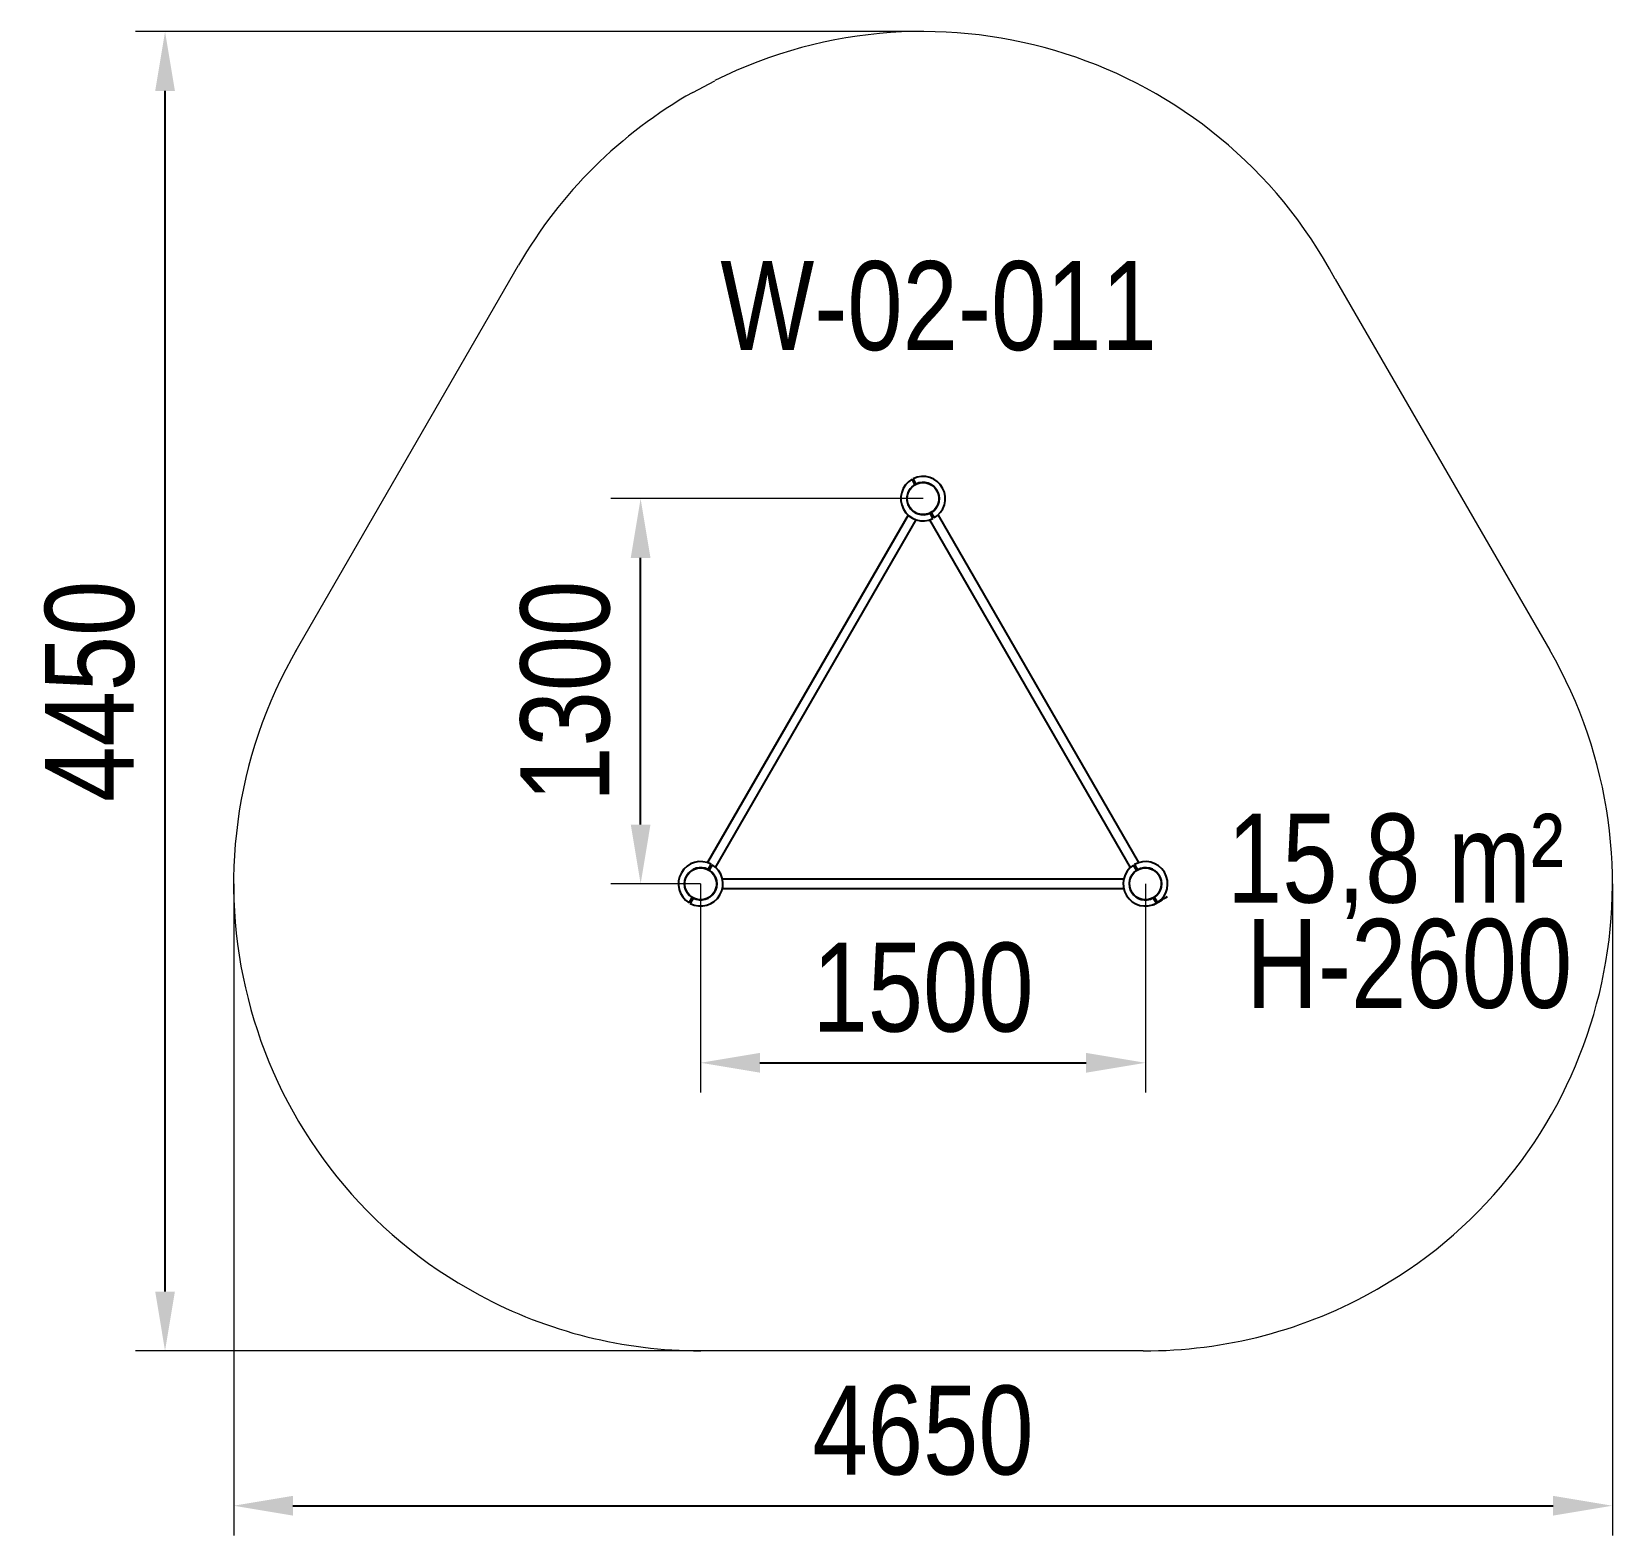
# Model space of a CAD drawing. Header units: millimetres. Extents: x -3039 to 2293, y -2662 to 2410.
import ezdxf

# ---------------------------------------------------------------- set-up
doc = ezdxf.new("R2010")
doc.units = ezdxf.units.MM
for name, color, linetype in [('DIKOM_АРТИКУЛ', 7, 'Continuous'), ('DIKOM_ЗОНА', 80, 'Continuous'), ('DIKOM_ОБЪЕКТ', 7, 'Continuous'), ('DIKOM_РАЗМЕР_ЗОНА', 7, 'Continuous'), ('DIKOM_РАЗМЕР_ОБЪЕКТА', 7, 'Continuous')]:
    doc.layers.add(name, color=color, linetype=linetype)
doc.styles.add('style1', font='arial.ttf', dxfattribs={"width": 0.8})
doc.dimstyles.new('1-50', dxfattribs={"dimtxt": 300, "dimasz": 200, "dimexe": 100, "dimexo": 0, "dimgap": 100, "dimtad": 1, "dimdec": 0, "dimtxsty": 'style1', "dimcen": 0, "dimclrd": 7, "dimclre": 7, "dimadec": 1, "dimazin": 2, "dimtfac": 1, "dimtdec": 0, "dimtmove": 0, "dimatfit": 3, "dimfxl": 0, "dimlwd": 25, "dimlwe": 18, "dimarcsym": 0})

# ---------------------------------------------------------------- blocks, each defined once
blk = doc.blocks.new('*D0')
at = {"layer": 'Defpoints', "color": 0, "transparency": 16777216}
for p in [(-782, -464.5), (718, -464.5), (718, -1068.2)]:
    blk.add_point(p, dxfattribs=at)
at = {"layer": 'DIKOM_РАЗМЕР_ОБЪЕКТА', "color": 7, "lineweight": 18, "transparency": 16777216}
for p, q in [((-782, -464.5), (-782, -1168.2)), ((718, -464.5), (718, -1168.2))]:
    blk.add_line(p, q, dxfattribs=at)
at = {"layer": 'DIKOM_РАЗМЕР_ОБЪЕКТА', "color": 7, "lineweight": 25, "transparency": 16777216}
blk.add_line((-582, -1068.2), (518, -1068.2), dxfattribs=at)
at = {"layer": 'DIKOM_РАЗМЕР_ОБЪЕКТА', "color": 7, "transparency": 16777216}
for points in [[(-582, -1034.8), (-582, -1101.5), (-782, -1068.2)], [(518, -1034.8), (518, -1101.5), (718, -1068.2)]]:
    blk.add_solid(points, dxfattribs=at)
at = {"layer": 'DIKOM_РАЗМЕР_ОБЪЕКТА', "color": 0, "transparency": 16777216, "insert": (-32, -815), "char_height": 300, "attachment_point": 5, "style": 'style1'}
blk.add_mtext('1500', dxfattribs=at)
blk = doc.blocks.new('*D1')
at = {"layer": 'Defpoints', "color": 0, "transparency": 16777216}
for p in [(-2588.5, 2409.6), (-32, 2409.6), (-36, -2039.5)]:
    blk.add_point(p, dxfattribs=at)
at = {"layer": 'DIKOM_РАЗМЕР_ЗОНА', "color": 7, "lineweight": 18, "transparency": 16777216}
for p, q in [((-32, 2409.6), (-2688.5, 2409.6)), ((-36, -2039.5), (-2688.5, -2039.5))]:
    blk.add_line(p, q, dxfattribs=at)
at = {"layer": 'DIKOM_РАЗМЕР_ЗОНА', "color": 7, "lineweight": 25, "transparency": 16777216}
blk.add_line((-2588.5, -1839.5), (-2588.5, 2209.6), dxfattribs=at)
at = {"layer": 'DIKOM_РАЗМЕР_ЗОНА', "color": 7, "transparency": 16777216}
for points in [[(-2621.8, 2209.6), (-2555.2, 2209.6), (-2588.5, 2409.6)], [(-2621.8, -1839.5), (-2555.2, -1839.5), (-2588.5, -2039.5)]]:
    blk.add_solid(points, dxfattribs=at)
at = {"layer": 'DIKOM_РАЗМЕР_ЗОНА', "color": 0, "transparency": 16777216, "insert": (-2841.7, 185), "char_height": 300, "attachment_point": 5, "rotation": 90, "style": 'style1'}
blk.add_mtext('4450', dxfattribs=at)
blk = doc.blocks.new('*D2')
at = {"layer": 'Defpoints', "color": 0, "transparency": 16777216}
for p in [(-2357, -464.5), (2293, -464.5), (2293, -2562)]:
    blk.add_point(p, dxfattribs=at)
at = {"layer": 'DIKOM_РАЗМЕР_ЗОНА', "color": 7, "lineweight": 18, "transparency": 16777216}
for p, q in [((-2357, -464.5), (-2357, -2662)), ((2293, -464.5), (2293, -2662))]:
    blk.add_line(p, q, dxfattribs=at)
at = {"layer": 'DIKOM_РАЗМЕР_ЗОНА', "color": 7, "lineweight": 25, "transparency": 16777216}
blk.add_line((-2157, -2562), (2093, -2562), dxfattribs=at)
at = {"layer": 'DIKOM_РАЗМЕР_ЗОНА', "color": 7, "transparency": 16777216}
for points in [[(-2157, -2528.7), (-2157, -2595.3), (-2357, -2562)], [(2093, -2528.7), (2093, -2595.3), (2293, -2562)]]:
    blk.add_solid(points, dxfattribs=at)
at = {"layer": 'DIKOM_РАЗМЕР_ЗОНА', "color": 0, "transparency": 16777216, "insert": (-32, -2308.8), "char_height": 300, "attachment_point": 5, "style": 'style1'}
blk.add_mtext('4650', dxfattribs=at)
blk = doc.blocks.new('*D3')
at = {"layer": 'Defpoints', "color": 0, "transparency": 16777216}
for p in [(-984.5, 834.6), (-32, 834.6), (-782, -464.5)]:
    blk.add_point(p, dxfattribs=at)
at = {"layer": 'DIKOM_РАЗМЕР_ОБЪЕКТА', "color": 7, "lineweight": 18, "transparency": 16777216}
for p, q in [((-32, 834.6), (-1084.5, 834.6)), ((-782, -464.5), (-1084.5, -464.5))]:
    blk.add_line(p, q, dxfattribs=at)
at = {"layer": 'DIKOM_РАЗМЕР_ОБЪЕКТА', "color": 7, "lineweight": 25, "transparency": 16777216}
blk.add_line((-984.5, -264.5), (-984.5, 634.6), dxfattribs=at)
at = {"layer": 'DIKOM_РАЗМЕР_ОБЪЕКТА', "color": 7, "transparency": 16777216}
for points in [[(-1017.8, 634.6), (-951.2, 634.6), (-984.5, 834.6)], [(-1017.8, -264.5), (-951.2, -264.5), (-984.5, -464.5)]]:
    blk.add_solid(points, dxfattribs=at)
at = {"layer": 'DIKOM_РАЗМЕР_ОБЪЕКТА', "color": 0, "transparency": 16777216, "insert": (-1237.8, 185), "char_height": 300, "attachment_point": 5, "rotation": 90, "style": 'style1'}
blk.add_mtext('1300', dxfattribs=at)

msp = doc.modelspace()

# ---------------------------------------------------------------- linework, layer by layer
at = {"layer": 'DIKOM_ЗОНА', "color": 3, "lineweight": 15}
for p, q in [((-808.8, 2204.7), (-734.6, 2244.1)), ((-2149.4, 317.1), (-1396, 1622)), ((1358.3, 1574.5), (2081.5, 323.9)), ((-1599.8, -1810.5), (-1526.8, -1852.2)), ((1499.7, -1831.8), (1571.5, -1788.2)), ((709.9, -2039.5), (-782, -2039.5))]:
    msp.add_line(p, q, dxfattribs=at)
for centre, start, end in [((-32, 834.6), 28.0234, 116.4953), ((-32, 834.6), 119.5515, 150.0006), ((-782, -464.5), 149.7524, 238.7207), ((718, -464.5), 302.813, 30.0372), ((-782, -464.5), 241.7768, 270.0008), ((718, -464.5), 269.7059, 299.7568)]:
    msp.add_arc(centre, 1575, start, end, dxfattribs=at)
at = {"layer": 'DIKOM_ОБЪЕКТ'}
for p, q in [((-69, 899.8), (-59.4, 881.7)), ((-59.4, 881.7), (-69, 899.8)), ((-69, 899.8), (-59.4, 881.7)), ((-65.5, 901.7), (-55.8, 883.6)), ((-55.8, 883.6), (-65.5, 901.7)), ((-65.5, 901.7), (-55.8, 883.6)), ((-82.5, 779.1), (-759.2, -393)), ((-731.5, -409), (-54.8, 763.1)), ((667.5, -409), (-9.2, 763.1)), ((-8.2, 785.5), (1.5, 767.4)), ((1.5, 767.4), (-8.2, 785.5)), ((-8.2, 785.5), (1.5, 767.4)), ((-4.6, 787.4), (5, 769.3)), ((5, 769.3), (-4.6, 787.4)), ((-4.6, 787.4), (5, 769.3)), ((18.5, 779.1), (695.2, -393)), ((-746.5, -398.4), (-756.7, -416.2)), ((-756.7, -416.2), (-746.5, -398.4)), ((-746.5, -398.4), (-756.7, -416.2)), ((-743, -400.4), (-753.2, -418.2)), ((-753.2, -418.2), (-743, -400.4)), ((-743, -400.4), (-753.2, -418.2)), ((677.3, -401.4), (688, -419)), ((688, -419), (677.3, -401.4)), ((677.3, -401.4), (688, -419)), ((680.8, -399.3), (691.4, -416.9)), ((691.4, -416.9), (680.8, -399.3)), ((680.8, -399.3), (691.4, -416.9)), ((644.7, -448.5), (-708.7, -448.5)), ((-810.8, -510.8), (-821, -528.6)), ((-821, -528.6), (-810.8, -510.8)), ((-810.8, -510.8), (-821, -528.6)), ((-807.3, -512.8), (-817.5, -530.6)), ((-817.5, -530.6), (-807.3, -512.8)), ((-807.3, -512.8), (-817.5, -530.6)), ((-708.7, -480.5), (644.7, -480.5)), ((744.6, -512.1), (755.2, -529.6)), ((755.2, -529.6), (744.6, -512.1)), ((744.6, -512.1), (755.2, -529.6)), ((748, -510), (758.7, -527.5)), ((758.7, -527.5), (748, -510)), ((748, -510), (758.7, -527.5))]:
    msp.add_line(p, q, dxfattribs=at)
for centre in [(-32, 834.6), (-782, -464.5), (718, -464.5)]:
    msp.add_circle(centre, 54, dxfattribs=at)
for centre, radius, start, end in [((-32, 834.6), 75, 299.5515, 116.4953), ((-32, 834.6), 75, 299.5515, 116.4953), ((-32, 834.6), 75, 299.5515, 116.4953), ((-32, 834.6), 75, 119.5515, 296.4953), ((-32, 834.6), 75, 119.5515, 296.4953), ((-32, 834.6), 75, 119.5515, 296.4953), ((-32, 834.6), 54.5, 120.1265, 295.9203), ((-32, 834.6), 54.5, 120.1265, 295.9203), ((-32, 834.6), 54.5, 120.1265, 295.9203), ((-32, 834.6), 54.5, 300.1265, 115.9203), ((-32, 834.6), 54.5, 300.1265, 115.9203), ((-32, 834.6), 54.5, 300.1265, 115.9203), ((-782, -464.5), 75, 61.7768, 238.7207), ((-782, -464.5), 75, 61.7768, 238.7207), ((-782, -464.5), 75, 61.7768, 238.7207), ((-782, -464.5), 54.5, 62.3518, 238.1457), ((-782, -464.5), 54.5, 62.3518, 238.1457), ((-782, -464.5), 54.5, 62.3518, 238.1457), ((-782, -464.5), 75, 241.7768, 58.7207), ((-782, -464.5), 75, 241.7768, 58.7207), ((-782, -464.5), 75, 241.7768, 58.7207), ((-782, -464.5), 54.5, 242.3518, 58.1457), ((-782, -464.5), 54.5, 242.3518, 58.1457), ((-782, -464.5), 54.5, 242.3518, 58.1457), ((718, -464.5), 75, 122.813, 299.7568), ((718, -464.5), 75, 122.813, 299.7568), ((718, -464.5), 75, 122.813, 299.7568), ((718, -464.5), 54.5, 123.388, 299.1818), ((718, -464.5), 54.5, 123.388, 299.1818), ((718, -464.5), 54.5, 123.388, 299.1818), ((718, -464.5), 75, 302.813, 119.7568), ((718, -464.5), 75, 302.813, 119.7568), ((718, -464.5), 75, 302.813, 119.7568), ((718, -464.5), 54.5, 303.388, 119.1818), ((718, -464.5), 54.5, 303.388, 119.1818), ((718, -464.5), 54.5, 303.388, 119.1818), ((-32, 834.6), 1575, 299.5515, 301.5631)]:
    msp.add_arc(centre, radius, start, end, dxfattribs=at)

# ---------------------------------------------------------------- texts
at = {"layer": 'DIKOM_АРТИКУЛ', "color": 7, "linetype": 'Continuous', "lineweight": 15, "insert": (-715.5, 1635.5), "char_height": 300, "width": 2314.7, "attachment_point": 1, "style": 'style1'}
msp.add_mtext('W-02-011', dxfattribs=at)
at = {"layer": 'DIKOM_РАЗМЕР_ОБЪЕКТА', "char_height": 300, "width": 2314.7, "attachment_point": 1, "style": 'style1'}
for s, insert in [('15,8 m²', (993, -227.9)), ('H-2600', (1058, -583))]:
    msp.add_mtext(s, dxfattribs=dict(at, insert=insert))

# ---------------------------------------------------------------- dimensions: what is measured, and where the dimension line sits
at = {"layer": 'DIKOM_РАЗМЕР_ЗОНА'}
dim = msp.add_linear_dim(base=(-2588.5, 2409.6), p1=(-36, -2039.5), p2=(-32, 2409.6), angle=90, text='4450', dimstyle='1-50', dxfattribs=at)
dim.commit()
dim.dimension.update_dxf_attribs({"geometry": '*D1', "text_midpoint": (-2588.5, 185), "dimtype": 160})
dim = msp.add_linear_dim(base=(2293, -2562), p1=(-2357, -464.5), p2=(2293, -464.5), dimstyle='1-50', dxfattribs=at)
dim.commit()
dim.dimension.update_dxf_attribs({"geometry": '*D2', "text_midpoint": (-32, -2562), "dimtype": 160})
at = {"layer": 'DIKOM_РАЗМЕР_ОБЪЕКТА'}
dim = msp.add_linear_dim(base=(-984.5, 834.6), p1=(-782, -464.5), p2=(-32, 834.6), angle=90, text='1300', dimstyle='1-50', dxfattribs=at)
dim.commit()
dim.dimension.update_dxf_attribs({"geometry": '*D3', "text_midpoint": (-984.5, 185), "dimtype": 160})
dim = msp.add_linear_dim(base=(718, -1068.2), p1=(-782, -464.5), p2=(718, -464.5), dimstyle='1-50', dxfattribs=at)
dim.commit()
dim.dimension.update_dxf_attribs({"geometry": '*D0', "text_midpoint": (-32, -1068.2), "dimtype": 160})

doc.saveas('drawing.dxf')
